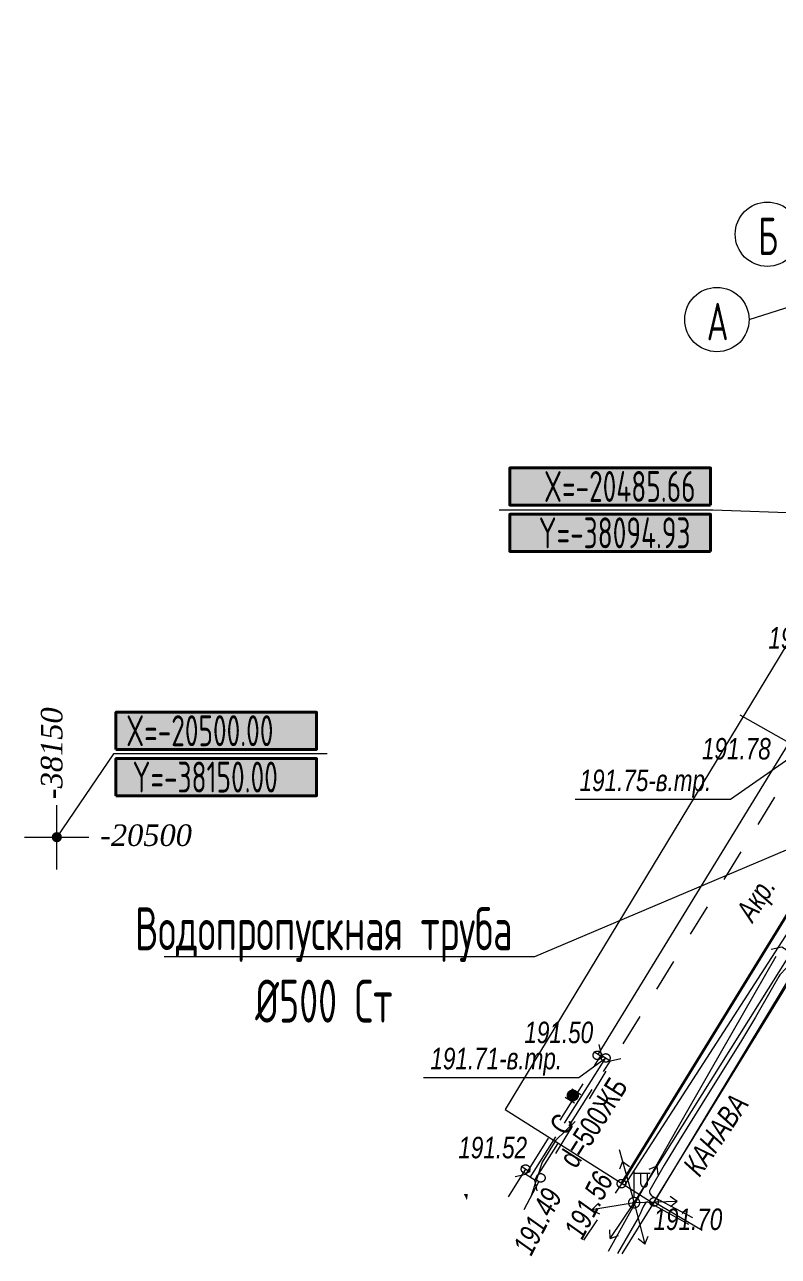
# Model space of a CAD drawing. Header units: millimetres. Extents: x -38151500 to -28914887, y -20564105 to -20349562.
# Drawn here: x -38151500 to -38116366, y -20519539 to -20462126 of the extents above; entities that cross this region are included whole.
import ezdxf
from ezdxf.xclip import XClip

# ---------------------------------------------------------------- set-up
doc = ezdxf.new("R2010")
doc.units = ezdxf.units.MM
doc.header["$MEASUREMENT"] = 0
doc.header["$XCLIPFRAME"] = 0
doc.linetypes.add('Новофедоровское_снт 28_07$0$l049', pattern=[3000, 2000, -1000])
doc.linetypes.add('Новофедоровское_снт 28_07$0$l189_2', pattern=[3000, 1500, -1500])
doc.layers.add('!!! ПОДОСНОВА', color=7, linetype='Continuous')
for name, color, linetype, lineweight in [('Новый_ГП_Дороги_проезды_Ном._пера__251', 250, 'Continuous', 40), ('Новый_ГП_Координаты_Ном._пера__11', 255, 'Continuous', 40), ('Новый_ГП_Координаты_Ном._пера__250', 7, 'Continuous', 20), ('Новый_ГП_Координаты_Ном._пера__8', 7, 'Continuous', 40), ('Новый_ГП_Оси_Ном._пера__152', 152, 'Continuous', 18), ('Новый_ГП_Текст_Ном._пера__250', 7, 'Continuous', 20), ('Чертеж_1_Новофедоровское_снт 28_07$0$!!УСЛ_ОБОЗНАЧЕНИЯ_Ном._пера__253', 252, 'Continuous', 18), ('Чертеж_1_Новофедоровское_снт 28_07$0$SETKA_Ном._пера__7', 7, 'Continuous', 18), ('Чертеж_1_Новофедоровское_снт 28_07$0$tp_Дороги_Ном._пера__253', 252, 'Continuous', 18), ('Чертеж_1_Новофедоровское_снт 28_07$0$tp_канавы_Ном._пера__253', 252, 'Continuous', 18), ('Чертеж_1_Новофедоровское_снт 28_07$0$tp_отметки_новые_Ном._пера__253', 252, 'Continuous', 18), ('Чертеж_1_Новофедоровское_снт 28_07$0$tp_трубы под дорогой_Ном._пера__253', 252, 'Continuous', 18), ('Чертеж_1_Новофедоровское_снт 28_07$0$U_ТЕКСТ_БЕЛЫЙ_Ном._пера__253', 252, 'Continuous', 18), ('Чертеж_1_Новый_ГП_Топография_Ном._пера__253', 252, 'Continuous', 18), ('Чертеж_1_Новый_Новофедоровское_снт 28_07$0$SETKA_Ном._пера__7', 7, 'Continuous', 18), ('Чертеж_1_Новый_Новофедоровское_снт 28_07$0$tp_Дороги_Ном._пера__253', 252, 'Continuous', 18), ('Чертеж_1_Новый_Новофедоровское_снт 28_07$0$tp_канавы_Ном._пера__253', 252, 'Continuous', 18), ('Чертеж_1_Новый_Новофедоровское_снт 28_07$0$tp_ЛЭП нн_Ном._пера__253', 252, 'Continuous', 18), ('Чертеж_1_Новый_Новофедоровское_снт 28_07$0$tp_ЛЭП нн_Ном._пера__7', 7, 'Continuous', 18), ('Чертеж_1_Новый_Новофедоровское_снт 28_07$0$tp_Ограждения ДЕР_Ном._пера__253', 252, 'Continuous', 18), ('Чертеж_1_Новый_Новофедоровское_снт 28_07$0$tp_Ограждения мет_Ном._пера__253', 252, 'Continuous', 18), ('Чертеж_1_Новый_Новофедоровское_снт 28_07$0$tp_Ограждения рабица_Ном._пера__253', 252, 'Continuous', 18), ('Чертеж_1_Новый_Новофедоровское_снт 28_07$0$tp_Ограждения_Ном._пера__253', 252, 'Continuous', 18), ('Чертеж_1_Новый_Новофедоровское_снт 28_07$0$tp_Ограждения_Ном._пера__7', 7, 'Continuous', 18), ('Чертеж_1_Новый_Новофедоровское_снт 28_07$0$tp_отметки_новые_Ном._пера__253', 252, 'Continuous', 18), ('Чертеж_1_Новый_Новофедоровское_снт 28_07$0$tp_отметки_новые_Ном._пера__7', 7, 'Continuous', 18), ('Чертеж_1_Новый_Новофедоровское_снт 28_07$0$tp_рельеф_Ном._пера__253', 252, 'Continuous', 18), ('Чертеж_1_Новый_Новофедоровское_снт 28_07$0$tp_трубы под дорогой_Ном._пера__253', 252, 'Continuous', 18), ('Чертеж_1_Новый_Новофедоровское_снт 28_07$0$U_Водосток_Ном._пера__253', 252, 'Continuous', 18), ('Чертеж_1_Новый_Новофедоровское_снт 28_07$0$U_Газопровод_Ном._пера__253', 252, 'Continuous', 18)]:
    doc.layers.add(name, color=color, linetype=linetype, lineweight=lineweight)
doc.styles.add('РЎР“Р•РќР•Р\xa0РР\xa0_РЎРўРР›Р¬_1', font='arial.ttf', dxfattribs={"width": 0.75})
doc.styles.add('РЎР“Р•РќР•Р\xa0РР\xa0_РЎРўРР›Р¬_2', font='arial.ttf', dxfattribs={"width": 0.8})
doc.styles.add('РЎР“Р•РќР•Р\xa0РР\xa0_РЎРўРР›Р¬_3', font='arial.ttf', dxfattribs={"width": 0.749999})
doc.styles.add('РЎР“Р•РќР•Р\xa0РР\xa0_РЎРўРР›Р¬_4', font='times.ttf')
doc.styles.add('РЎР“Р•РќР•Р\xa0РР\xa0_РЎРўРР›Р¬_6', font='', dxfattribs={"width": 0.8})
doc.styles.get('РЎР“Р•РќР•Р\xa0РР\xa0_РЎРўРР›Р¬_6').set_extended_font_data('GOST_type_A')
doc.linetypes.add('Новофедоровское_снт 28_07$0$l474_2o', pattern='A,0,[3,РіРµРЅРїРїР»Р°РЅ 2025_06_18 dima РІР°СЂРёР°РЅС‚ 21.Shx,S=31.746032,R=0,X=0,Y=0],-5000,0', length=5000)
doc.linetypes.add('Новофедоровское_снт 28_07$0$lm334', pattern='A,0,[4,РіРµРЅРїРїР»Р°РЅ 2025_06_18 dima РІР°СЂРёР°РЅС‚ 21.Shx,S=79.365079,R=0,X=0,Y=0],-11000,0', length=11000)
doc.linetypes.add('Новофедоровское_снт 28_07$0$З ДЕРЕВ', pattern='A,0,[2,РіРµРЅРїРїР»Р°РЅ 2025_06_18 dima РІР°СЂРёР°РЅС‚ 21.Shx,S=19.84127,R=0,X=0,Y=0.2],-2500,0', length=2500)
doc.linetypes.add('Новофедоровское_снт 28_07$0$ЗАБОР_СЕТКА', pattern='A,0,[1,РіРµРЅРїРїР»Р°РЅ 2025_06_18 dima РІР°СЂРёР°РЅС‚ 21.Shx,S=39.68254,R=0,X=0,Y=2.77556e-17],-5000,0', length=5000)
doc.linetypes.add('Новофедоровское_снт 28_07$0$МЕЖА', pattern='A,0,[5,РіРµРЅРїРїР»Р°РЅ 2025_06_18 dima РІР°СЂРёР°РЅС‚ 21.Shx,S=46.746032,R=0,X=0,Y=6.93889e-18],-6500,0', length=6500)

# ---------------------------------------------------------------- blocks, each defined once
blk = doc.blocks.new('Чертеж_1_1')
at = {"layer": 'Чертеж_1_Новый_ГП_Топография_Ном._пера__253', "color": 252, "linetype": 'Новофедоровское_снт 28_07$0$МЕЖА', "lineweight": 18, "flags": 128}
blk.add_lwpolyline([(-38122200, -20517064), (-38122160, -20517000), (-38111673, -20499900), (-38085503, -20516708), (-38073942, -20500671), (-38064026, -20487867), (-38065780, -20480650), (-38067785, -20473503), (-38073278, -20475465), (-38076133, -20474628), (-38090404, -20465849), (-38080455, -20449640), (-38088064, -20444942), (-38129095, -20512686)], close=True, dxfattribs=at)
at = {"layer": 'Чертеж_1_Новый_Новофедоровское_снт 28_07$0$SETKA_Ном._пера__7', "color": 7, "linetype": 'Continuous', "lineweight": 18, "flags": 128}
for points in [[(-38150000, -20501500), (-38150000, -20498500)], [(-38151500, -20500000), (-38148500, -20500000)]]:
    blk.add_lwpolyline(points, dxfattribs=at)
at = {"layer": 'Чертеж_1_Новый_Новофедоровское_снт 28_07$0$tp_Дороги_Ном._пера__253', "color": 252, "linetype": 'Новофедоровское_снт 28_07$0$l189_2', "lineweight": 18, "flags": 128}
for points in [[(-38128209, -20517359), (-38127441, -20515878), (-38115583, -20496600), (-38102079, -20475671), (-38102851, -20474585)], [(-38111415, -20498698), (-38113009, -20498807), (-38123681, -20516154), (-38125446, -20518777)]]:
    blk.add_lwpolyline(points, dxfattribs=at)
at = {"layer": 'Чертеж_1_Новый_Новофедоровское_снт 28_07$0$tp_канавы_Ном._пера__253', "color": 252, "linetype": 'Continuous', "lineweight": 18, "flags": 128}
for points in [[(-38124286, -20519293), (-38122610, -20516281), (-38121084, -20513592), (-38119548, -20510908), (-38116471, -20505544)], [(-38115996, -20505250), (-38115923, -20505865), (-38115928, -20505955), (-38115960, -20506037), (-38116012, -20506115), (-38116077, -20506190), (-38116224, -20506336), (-38116292, -20506412), (-38116347, -20506491), (-38116761, -20507228), (-38117439, -20508392), (-38118135, -20509548), (-38119561, -20511843), (-38120987, -20514136), (-38121684, -20515288), (-38122361, -20516447), (-38122374, -20516484), (-38122376, -20516524), (-38122352, -20516603), (-38122296, -20516683), (-38122223, -20516741), (-38120362, -20517727)], [(-38120537, -20518049), (-38122250, -20517110), (-38122403, -20517022), (-38122477, -20517001), (-38122510, -20517007), (-38122536, -20517027), (-38122645, -20517192), (-38122732, -20517372), (-38122814, -20517557), (-38122904, -20517736), (-38123871, -20519403)]]:
    blk.add_lwpolyline(points, dxfattribs=at)
at = {"layer": 'Чертеж_1_Новый_Новофедоровское_снт 28_07$0$tp_ЛЭП нн_Ном._пера__253', "color": 252, "linetype": 'Continuous', "lineweight": 18, "flags": 128}
for points in [[(-38124200, -20518699), (-38123089, -20517036), (-38102475, -20484194), (-38077438, -20444066), (-38076229, -20442473)], [(-38123779, -20514559), (-38123089, -20517036), (-38125060, -20517375)], [(-38123626, -20515110), (-38123773, -20515482)], [(-38123626, -20515110), (-38123307, -20515352)], [(-38122025, -20515342), (-38122399, -20515484)], [(-38122025, -20515342), (-38121990, -20515741)], [(-38121089, -20516980), (-38123089, -20517036), (-38122585, -20518972)], [(-38121089, -20516980), (-38121415, -20516748)], [(-38121089, -20516980), (-38121401, -20517231)], [(-38125060, -20517375), (-38124786, -20517083)], [(-38125060, -20517375), (-38124704, -20517559)], [(-38124200, -20518699), (-38124223, -20518300)], [(-38124200, -20518699), (-38123822, -20518568)], [(-38122585, -20518972), (-38122899, -20518724)], [(-38122585, -20518972), (-38122432, -20518602)]]:
    blk.add_lwpolyline(points, dxfattribs=at)
at = {"layer": 'Чертеж_1_Новый_Новофедоровское_снт 28_07$0$tp_ЛЭП нн_Ном._пера__7', "color": 7, "linetype": 'Continuous', "lineweight": 18}
for p, q in [((-38123089, -20516786), (-38123089, -20515536)), ((-38123089, -20515661), (-38122339, -20515661)), ((-38122777, -20516152), (-38122777, -20515661)), ((-38122467, -20516152), (-38122467, -20515661))]:
    blk.add_line(p, q, dxfattribs=at)
for radius in [250, 50]:
    blk.add_circle((-38123089, -20517036), radius, dxfattribs=at)
blk.add_arc((-38122622, -20516152), 155, 180, 0, dxfattribs=at)
at = {"layer": 'Чертеж_1_Новый_Новофедоровское_снт 28_07$0$tp_Ограждения ДЕР_Ном._пера__253', "color": 252, "linetype": 'Новофедоровское_снт 28_07$0$З ДЕРЕВ', "lineweight": 18, "flags": 128}
for points in [[(-38124761, -20510128), (-38115865, -20495599), (-38114197, -20492908)], [(-38128150, -20515471), (-38128964, -20516760)]]:
    blk.add_lwpolyline(points, dxfattribs=at)
at = {"layer": 'Чертеж_1_Новый_Новофедоровское_снт 28_07$0$tp_Ограждения мет_Ном._пера__253', "color": 252, "linetype": 'Новофедоровское_снт 28_07$0$l474_2o', "lineweight": 18, "flags": 128}
for points in [[(-38115865, -20495599), (-38118152, -20494306)], [(-38122161, -20517002), (-38123669, -20519422)]]:
    blk.add_lwpolyline(points, dxfattribs=at)
at = {"layer": 'Чертеж_1_Новый_Новофедоровское_снт 28_07$0$tp_Ограждения рабица_Ном._пера__253', "color": 252, "linetype": 'Новофедоровское_снт 28_07$0$ЗАБОР_СЕТКА', "lineweight": 18, "flags": 128}
blk.add_lwpolyline([(-38115790, -20506445), (-38122161, -20517002), (-38119911, -20518316)], dxfattribs=at)
at = {"layer": 'Чертеж_1_Новый_Новофедоровское_снт 28_07$0$tp_Ограждения_Ном._пера__253', "color": 252, "linetype": 'Continuous', "lineweight": 18, "flags": 128}
for points in [[(-38124973, -20509995), (-38124549, -20510261)], [(-38125991, -20511723), (-38125567, -20511989)], [(-38126299, -20512113), (-38125875, -20512379)], [(-38128362, -20515338), (-38127938, -20515604)]]:
    blk.add_lwpolyline(points, dxfattribs=at)
at = {"layer": 'Чертеж_1_Новый_Новофедоровское_снт 28_07$0$tp_Ограждения_Ном._пера__7', "color": 7, "linetype": 'Continuous', "lineweight": 18}
for p, q in [((-38126146, -20511884), (-38125751, -20511884)), ((-38126120, -20511854), (-38125778, -20511854)), ((-38126080, -20511824), (-38125818, -20511824)), ((-38126010, -20511794), (-38125890, -20511794)), ((-38126197, -20512034), (-38125698, -20512034)), ((-38126196, -20512004), (-38125701, -20512004)), ((-38126196, -20512064), (-38125701, -20512064)), ((-38126192, -20512094), (-38125705, -20512094)), ((-38126190, -20511974), (-38125708, -20511974)), ((-38126182, -20512124), (-38125714, -20512124)), ((-38126179, -20511944), (-38125716, -20511944)), ((-38126167, -20512154), (-38125730, -20512154)), ((-38126166, -20511914), (-38125730, -20511914)), ((-38126150, -20512184), (-38125748, -20512184)), ((-38126124, -20512214), (-38125774, -20512214)), ((-38126086, -20512244), (-38125811, -20512244)), ((-38126022, -20512274), (-38125872, -20512274))]:
    blk.add_line(p, q, dxfattribs=at)
blk.add_circle((-38125948, -20512036), 250, dxfattribs=at)
at = {"layer": 'Чертеж_1_Новый_Новофедоровское_снт 28_07$0$tp_отметки_новые_Ном._пера__253', "color": 252, "linetype": 'Continuous', "lineweight": 18, "flags": 128}
for points in [[(-38125845, -20498221), (-38118604, -20498221), (-38115680, -20496200)], [(-38132906, -20511198), (-38125664, -20511198), (-38124410, -20510290)]]:
    blk.add_lwpolyline(points, dxfattribs=at)
at = {"layer": 'Чертеж_1_Новый_Новофедоровское_снт 28_07$0$tp_отметки_новые_Ном._пера__7', "color": 7, "linetype": 'Continuous', "lineweight": 18}
for centre in [(-38124800, -20510170), (-38124410, -20510290), (-38128150, -20515470), (-38127440, -20515880), (-38123680, -20516150), (-38122160, -20517000)]:
    blk.add_circle(centre, 200, dxfattribs=at)
at = {"layer": 'Чертеж_1_Новый_Новофедоровское_снт 28_07$0$tp_рельеф_Ном._пера__253', "color": 252, "linetype": 'Continuous', "lineweight": 18, "flags": 128}
blk.add_lwpolyline([(-38125830, -20513260), (-38126740, -20514116), (-38127376, -20515146), (-38127901, -20516765)], dxfattribs=at)
at = {"layer": 'Чертеж_1_Новый_Новофедоровское_снт 28_07$0$tp_трубы под дорогой_Ном._пера__253', "color": 252, "linetype": 'Continuous', "lineweight": 18, "flags": 128}
for points in [[(-38115677, -20505874), (-38115786, -20505386), (-38116209, -20505119), (-38116697, -20505228)], [(-38124729, -20509667), (-38124620, -20510155), (-38124198, -20510423), (-38123710, -20510313)], [(-38127612, -20516478), (-38127722, -20515990), (-38128144, -20515722), (-38128632, -20515832)]]:
    blk.add_lwpolyline(points, dxfattribs=at)
at = {"layer": 'Чертеж_1_Новый_Новофедоровское_снт 28_07$0$tp_трубы под дорогой_Ном._пера__253', "color": 252, "linetype": 'Новофедоровское_снт 28_07$0$l049', "lineweight": 18, "flags": 128}
for points in [[(-38128144, -20515724), (-38124620, -20510155)], [(-38127722, -20515991), (-38124198, -20510423)]]:
    blk.add_lwpolyline(points, dxfattribs=at)
at = {"layer": 'Чертеж_1_Новый_Новофедоровское_снт 28_07$0$U_Водосток_Ном._пера__253', "color": 252, "linetype": 'Continuous', "lineweight": 18, "flags": 128}
for points in [[(-38126331, -20513327), (-38124409, -20510289)], [(-38127933, -20515857), (-38126739, -20513970)]]:
    blk.add_lwpolyline(points, dxfattribs=at)
at = {"layer": 'Чертеж_1_Новый_Новофедоровское_снт 28_07$0$U_Газопровод_Ном._пера__253', "color": 252, "linetype": 'Новофедоровское_снт 28_07$0$lm334', "lineweight": 18, "flags": 128}
blk.add_lwpolyline([(-38123518, -20516227), (-38101070, -20481445), (-38080519, -20449601), (-38072402, -20437023), (-38072683, -20437169), (-38070353, -20435962), (-38065122, -20437583)], dxfattribs=at)
at = {"layer": 'Чертеж_1_Новофедоровское_снт 28_07$0$!!УСЛ_ОБОЗНАЧЕНИЯ_Ном._пера__253', "color": 252, "linetype": 'Continuous', "lineweight": 18, "insert": (-38138904, -20517918), "char_height": 1000, "attachment_point": 7, "style": 'РЎР“Р•РќР•Р\xa0РР\xa0_РЎРўРР›Р¬_2'}
blk.add_mtext('\\A1;{\\pql;\\fArial|b0|i1|c204|p0;\\W0.800000;ВОДОПРОВОД}', dxfattribs=at)
at = {"layer": 'Чертеж_1_Новофедоровское_снт 28_07$0$SETKA_Ном._пера__7', "color": 7, "linetype": 'Continuous', "lineweight": 18, "insert": (-38149726, -20498227), "char_height": 1000, "attachment_point": 7, "rotation": 90, "style": 'РЎР“Р•РќР•Р\xa0РР\xa0_РЎРўРР›Р¬_4'}
blk.add_mtext('\\A1;{\\pql;\\fTimes New Roman|b0|i1|c204|p0;\\W1.000000;-38150}', dxfattribs=at)
at = {"layer": 'Чертеж_1_Новофедоровское_снт 28_07$0$SETKA_Ном._пера__7', "color": 7, "linetype": 'Continuous', "lineweight": 18, "insert": (-38147981, -20500423), "char_height": 1000, "attachment_point": 7, "style": 'РЎР“Р•РќР•Р\xa0РР\xa0_РЎРўРР›Р¬_4'}
blk.add_mtext('\\A1;{\\pql;\\fTimes New Roman|b0|i1|c204|p0;\\W1.000000;-20500}', dxfattribs=at)
at = {"layer": 'Чертеж_1_Новофедоровское_снт 28_07$0$tp_Дороги_Ном._пера__253', "color": 252, "linetype": 'Continuous', "lineweight": 18, "insert": (-38117303, -20504177), "char_height": 1000, "attachment_point": 7, "rotation": 57.34071, "style": 'РЎР“Р•РќР•Р\xa0РР\xa0_РЎРўРР›Р¬_1'}
blk.add_mtext('\\A1;{\\pql;\\fArial|b0|i1|c204|p0;\\W0.750000;Акр.}', dxfattribs=at)
at = {"layer": 'Чертеж_1_Новофедоровское_снт 28_07$0$tp_канавы_Ном._пера__253', "color": 252, "linetype": 'Continuous', "lineweight": 18, "insert": (-38120037, -20515883), "char_height": 1000, "attachment_point": 7, "rotation": 55.96313, "style": 'РЎР“Р•РќР•Р\xa0РР\xa0_РЎРўРР›Р¬_1'}
blk.add_mtext('\\A1;{\\pql;\\fArial|b0|i1|c204|p0;\\W0.750000;КАНАВА}', dxfattribs=at)
at = {"layer": 'Чертеж_1_Новофедоровское_снт 28_07$0$tp_отметки_новые_Ном._пера__253', "color": 252, "linetype": 'Continuous', "lineweight": 18, "char_height": 1000, "attachment_point": 7, "style": 'РЎР“Р•РќР•Р\xa0РР\xa0_РЎРўРР›Р¬_1'}
for s, insert in [('\\A1;{\\pql;\\fArial|b0|i1|c204|p0;\\W0.750000;191.69}', (-38116830, -20491223)), ('\\A1;{\\pql;\\fArial|b0|i1|c204|p0;\\W0.750000;191.78}', (-38119925, -20496393)), ('\\A1;{\\pql;\\fArial|b0|i1|c204|p0;\\W0.750000;191.75-в.тр.}', (-38125632, -20498153)), ('\\A1;{\\pql;\\fArial|b0|i1|c204|p0;\\W0.750000;191.50}', (-38128204, -20509614)), ('\\A1;{\\pql;\\fArial|b0|i1|c204|p0;\\W0.750000;191.71-в.тр.}', (-38132585, -20511119)), ('\\A1;{\\pql;\\fArial|b0|i1|c204|p0;\\W0.750000;191.52}', (-38131283, -20514981)), ('\\A1;{\\pql;\\fArial|b0|i1|c204|p0;\\W0.750000;191.70}', (-38122184, -20518324))]:
    blk.add_mtext(s, dxfattribs=dict(at, insert=insert))
at = {"layer": 'Чертеж_1_Новофедоровское_снт 28_07$0$tp_отметки_новые_Ном._пера__253', "color": 252, "linetype": 'Continuous', "lineweight": 18, "char_height": 1000, "attachment_point": 7, "rotation": 62.5765, "style": 'РЎР“Р•РќР•Р\xa0РР\xa0_РЎРўРР›Р¬_1'}
for s, insert in [('\\A1;{\\pql;\\fArial|b0|i1|c204|p0;\\W0.750000;191.56}', (-38125498, -20518810)), ('\\A1;{\\pql;\\fArial|b0|i1|c204|p0;\\W0.750000;191.49}', (-38127876, -20519569))]:
    blk.add_mtext(s, dxfattribs=dict(at, insert=insert))
at = {"layer": 'Чертеж_1_Новофедоровское_снт 28_07$0$tp_трубы под дорогой_Ном._пера__253', "color": 252, "linetype": 'Continuous', "lineweight": 18, "insert": (-38125786, -20515498), "char_height": 1000, "attachment_point": 7, "rotation": 57.68864, "style": 'РЎР“Р•РќР•Р\xa0РР\xa0_РЎРўРР›Р¬_3'}
blk.add_mtext('\\A1;{\\pql;\\fArial|b0|i0|c204|p0;\\W0.749999;d=500ЖБ}', dxfattribs=at)
at = {"layer": 'Чертеж_1_Новофедоровское_снт 28_07$0$U_ТЕКСТ_БЕЛЫЙ_Ном._пера__253', "color": 252, "linetype": 'Continuous', "lineweight": 18, "insert": (-38126232, -20513969), "char_height": 1000, "attachment_point": 7, "rotation": 57.68864, "style": 'РЎР“Р•РќР•Р\xa0РР\xa0_РЎРўРР›Р¬_3'}
blk.add_mtext('\\A1;{\\pql;\\fArial|b0|i0|c204|p0;\\W0.749999;С}', dxfattribs=at)

msp = doc.modelspace()

# ---------------------------------------------------------------- hatches: boundary and pattern name
at = {"layer": 'Новый_ГП_Координаты_Ном._пера__11', "linetype": 'Continuous', "lineweight": 40}
for points in [[(-38128882.97, -20484521.81), (-38119528.21, -20484521.81), (-38119528.21, -20482790.33), (-38128882.97, -20482790.33)], [(-38128882.97, -20484950.33), (-38128882.97, -20486681.81), (-38119528.21, -20486681.81), (-38119528.21, -20484950.33)], [(-38137893.46, -20495906.13), (-38137893.46, -20494174.66), (-38147248.21, -20494174.66), (-38147248.21, -20495906.13)], [(-38147248.21, -20498066.13), (-38137893.46, -20498066.13), (-38137893.46, -20496334.66), (-38147248.21, -20496334.66)]]:
    msp.add_hatch(color=255, dxfattribs=at).paths.add_polyline_path(points)
at = {"layer": 'Новый_ГП_Координаты_Ном._пера__250', "linetype": 'Continuous', "lineweight": 20}
msp.add_hatch(color=7, dxfattribs=at).paths.add_polyline_path([(-38149760, -20500000, 1), (-38150240, -20500000, 1)])

# ---------------------------------------------------------------- linework, layer by layer
at = {"layer": 'Новый_ГП_Дороги_проезды_Ном._пера__251', "color": 250, "linetype": 'Continuous', "lineweight": 40}
msp.add_lwpolyline([(-38096347.47, -20474791.02), (-38096449.98, -20474726.36, 0.37219081), (-38097939.44, -20474881.1), (-38103062.54, -20482356.47), (-38109808.56, -20493777.64, 0.27174644), (-38108953.44, -20496721.8), (-38107955.44, -20497336.01), (-38107703.96, -20497499.7), (-38109027.64, -20499620.31), (-38109197.25, -20499514.33), (-38110181.93, -20498959.93, 0.38024235), (-38113828.21, -20500138.85), (-38123667.57, -20516132.17)], format="xyb", dxfattribs=at)
at = {"layer": 'Новый_ГП_Координаты_Ном._пера__11', "color": 255, "linetype": 'Continuous', "lineweight": 40}
for points in [[(-38119528.21, -20484521.81), (-38128882.97, -20484521.81), (-38128882.97, -20482790.33), (-38119528.21, -20482790.33)], [(-38119528.21, -20486681.81), (-38128882.97, -20486681.81), (-38128882.97, -20484950.33), (-38119528.21, -20484950.33)], [(-38147248.21, -20495906.13), (-38137893.46, -20495906.13), (-38137893.46, -20494174.66), (-38147248.21, -20494174.66)], [(-38147248.21, -20498066.13), (-38137893.46, -20498066.13), (-38137893.46, -20496334.66), (-38147248.21, -20496334.66)]]:
    msp.add_lwpolyline(points, close=True, dxfattribs=at)
at = {"layer": 'Новый_ГП_Координаты_Ном._пера__250', "color": 7, "linetype": 'Continuous', "lineweight": 20}
for p, q in [((-38129378.08, -20484736.07), (-38119420.05, -20484736.07)), ((-38119420.05, -20484736.07), (-38094926.35, -20485662.1)), ((-38147356.37, -20496120.39), (-38150000, -20500000)), ((-38137398.35, -20496120.39), (-38147356.37, -20496120.39))]:
    msp.add_line(p, q, dxfattribs=at)
at = {"layer": 'Новый_ГП_Оси_Ном._пера__152', "color": 152, "linetype": 'Continuous', "lineweight": 18}
msp.add_line((-38117729.4, -20475874.09), (-38114746.12, -20474928.18), dxfattribs=at)
for centre in [(-38116877.89, -20471896.54), (-38119229.4, -20475874.09)]:
    msp.add_circle(centre, 1500, dxfattribs=at)
at = {"layer": 'Новый_ГП_Текст_Ном._пера__250', "color": 7, "linetype": 'Continuous', "lineweight": 20}
for p, q in [((-38112105.65, -20498952.3), (-38127738.22, -20505581.05)), ((-38128038.22, -20505581.05), (-38144999.82, -20505581.05)), ((-38127738.22, -20505581.05), (-38128038.22, -20505581.05))]:
    msp.add_line(p, q, dxfattribs=at)

# ---------------------------------------------------------------- block references
at = {"layer": '!!! ПОДОСНОВА', "color": 252, "linetype": 'Continuous', "lineweight": 40}
ref = msp.add_blockref('Чертеж_1_1', (0, 0), dxfattribs=at)
XClip(ref).set_block_clipping_path([(-38156773.930035077, -20418838.4532491304), (-38156773.930035077, -20510095.8116091713), (-38134193.3603857011, -20510095.8116091713), (-38128800.2227013633, -20521215.6831232607), (-38043434.3590716273, -20521215.6831232607), (-38043434.3590716273, -20418721.7424019799)])

# ---------------------------------------------------------------- texts
at = {"layer": 'Новый_ГП_Координаты_Ном._пера__8', "color": 7, "linetype": 'Continuous', "lineweight": 40, "char_height": 1440, "attachment_point": 4, "style": 'РЎР“Р•РќР•Р\xa0РР\xa0_РЎРўРР›Р¬_6'}
for s, insert in [('\\A1;{\\pql;\\fGOST_type_A|b0|i0|c0|p0;\\W0.800000;X=-20485.66}', (-38127289.15, -20483653.57)), ('\\A1;{\\pql;\\fGOST_type_A|b0|i0|c0|p0;\\W0.800000;Y=-38094.93}', (-38127538.31, -20485814.08)), ('\\A1;{\\pql;\\fGOST_type_A|b0|i0|c0|p0;\\W0.800000;X=-20500.00}', (-38146765.71, -20495037.9)), ('\\A1;{\\pql;\\fGOST_type_A|b0|i0|c0|p0;\\W0.800000;Y=-38150.00}', (-38146470.03, -20497197.9))]:
    msp.add_mtext(s, dxfattribs=dict(at, insert=insert))
at = {"layer": 'Новый_ГП_Оси_Ном._пера__152', "color": 152, "linetype": 'Continuous', "lineweight": 18, "char_height": 1750, "attachment_point": 5, "style": 'РЎР“Р•РќР•Р\xa0РР\xa0_РЎРўРР›Р¬_6'}
for s, insert in [('\\A1;{\\pqc;\\fGOST_type_A|b0|i0|c0|p0;\\W0.800000;Б}', (-38116845.03, -20471988.73)), ('\\A1;{\\pqc;\\fGOST_type_A|b0|i0|c0|p0;\\W0.800000;А}', (-38119196.54, -20475966.28))]:
    msp.add_mtext(s, dxfattribs=dict(at, insert=insert))
at = {"layer": 'Новый_ГП_Текст_Ном._пера__250', "color": 7, "linetype": 'Continuous', "lineweight": 20, "insert": (-38137552.5, -20503269.36), "char_height": 2000, "attachment_point": 2, "line_spacing_factor": 1.011597, "style": 'РЎР“Р•РќР•Р\xa0РР\xa0_РЎРўРР›Р¬_6'}
msp.add_mtext('\\A1;{\\pqc;\\fGOST_type_A|b0|i0|c0|p0;\\W0.800000;Водопропускная \\fGOST_type_A|b0|i0|c0|p0;\\W0.800000;труба\\P\\pqc;\\fGOST_type_A|b0|i0|c0|p0;\\W0.800000;Ø500 Ст}', dxfattribs=at)

doc.saveas('drawing.dxf')
